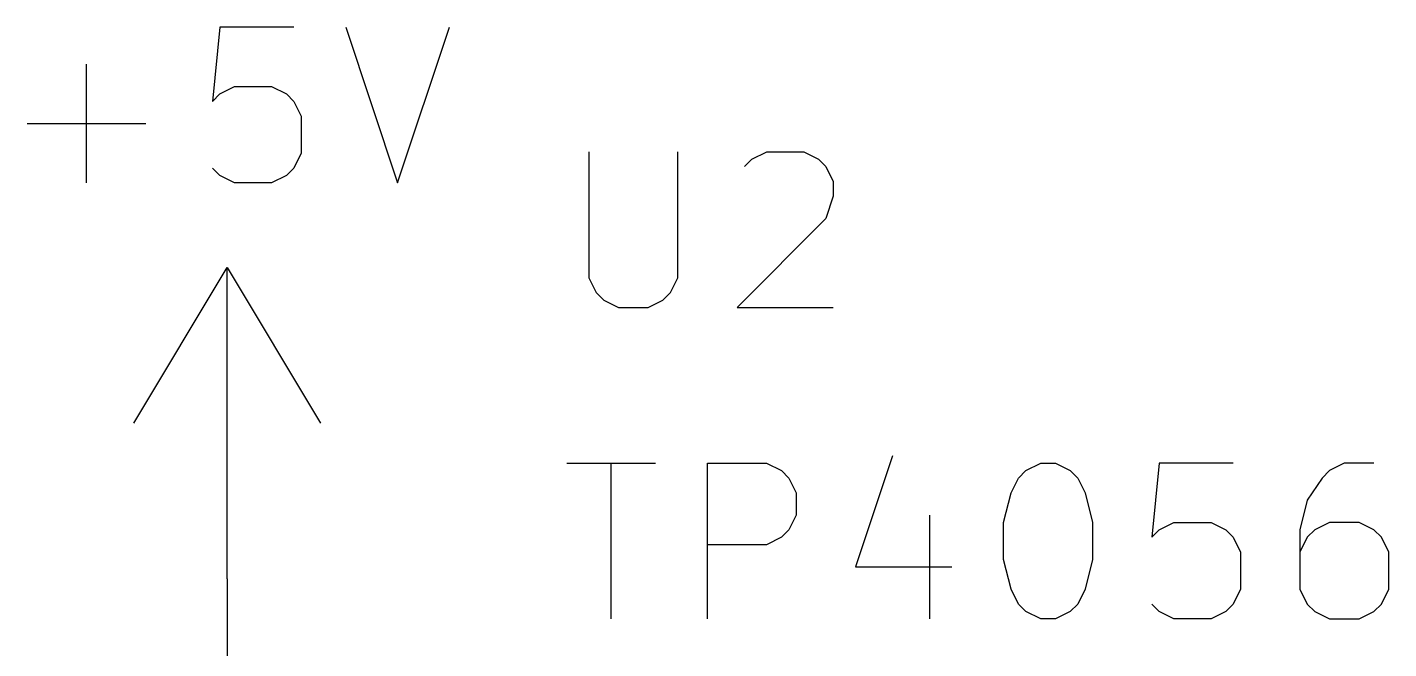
# Model space of a CAD drawing. Header units: inches. Extents: x 0.4 to 16.1, y -11.3 to -0.4.
# Drawn here: x 1.3857 to 1.8234, y -6.1224 to -5.9228 of the extents above; entities that cross this region are included whole.
import ezdxf

# ---------------------------------------------------------------- set-up
doc = ezdxf.new("R2010")
doc.units = ezdxf.units.IN
doc.header["$MEASUREMENT"] = 0
for name, color, linetype in [('GREENSIXTYFIVE', 129, 'CONTINUOUS'), ('LIGHTGREEN', 92, 'CONTINUOUS'), ('RED', 14, 'CONTINUOUS')]:
    doc.layers.add(name, color=color, linetype=linetype)

msp = doc.modelspace()

# ---------------------------------------------------------------- linework, layer by layer
at = {"layer": 'GREENSIXTYFIVE', "linetype": 'CONTINUOUS'}
for p, q in [((1.44762, -5.9228), (1.44524, -5.94661)), ((1.44762, -5.9228), (1.44524, -5.94661)), ((1.47143, -5.9228), (1.44762, -5.9228)), ((1.47143, -5.9228), (1.44762, -5.9228)), ((1.48809, -5.9228), (1.50476, -5.9728)), ((1.48809, -5.9228), (1.50476, -5.9728)), ((1.50476, -5.9728), (1.52143, -5.9228)), ((1.50476, -5.9728), (1.52143, -5.9228)), ((1.40476, -5.9728), (1.40476, -5.93471)), ((1.40476, -5.9728), (1.40476, -5.93471)), ((1.44762, -5.94423), (1.45238, -5.94185)), ((1.44762, -5.94423), (1.45238, -5.94185)), ((1.45238, -5.94185), (1.46429, -5.94185)), ((1.45238, -5.94185), (1.46429, -5.94185)), ((1.46429, -5.94185), (1.46905, -5.94423)), ((1.46429, -5.94185), (1.46905, -5.94423)), ((1.44524, -5.94661), (1.44762, -5.94423)), ((1.44524, -5.94661), (1.44762, -5.94423)), ((1.46905, -5.94423), (1.47143, -5.94661)), ((1.46905, -5.94423), (1.47143, -5.94661)), ((1.47143, -5.94661), (1.47381, -5.95137)), ((1.47143, -5.94661), (1.47381, -5.95137)), ((1.47381, -5.95137), (1.47381, -5.96328)), ((1.47381, -5.95137), (1.47381, -5.96328)), ((1.38571, -5.95376), (1.42381, -5.95376)), ((1.38571, -5.95376), (1.42381, -5.95376)), ((1.47381, -5.96328), (1.47143, -5.96804)), ((1.47381, -5.96328), (1.47143, -5.96804)), ((1.56628, -5.9628), (1.56628, -6.00328)), ((1.56628, -5.9628), (1.56628, -6.00328)), ((1.59485, -6.00328), (1.59485, -5.9628)), ((1.59485, -6.00328), (1.59485, -5.9628)), ((1.61628, -5.96757), (1.61866, -5.96519)), ((1.61628, -5.96757), (1.61866, -5.96519)), ((1.61866, -5.96519), (1.62343, -5.9628)), ((1.61866, -5.96519), (1.62343, -5.9628)), ((1.62343, -5.9628), (1.63533, -5.9628)), ((1.62343, -5.9628), (1.63533, -5.9628)), ((1.63533, -5.9628), (1.64009, -5.96519)), ((1.63533, -5.9628), (1.64009, -5.96519)), ((1.64009, -5.96519), (1.64247, -5.96757)), ((1.64009, -5.96519), (1.64247, -5.96757)), ((1.44762, -5.97043), (1.44524, -5.96804)), ((1.44762, -5.97043), (1.44524, -5.96804)), ((1.47143, -5.96804), (1.46905, -5.97043)), ((1.47143, -5.96804), (1.46905, -5.97043)), ((1.64247, -5.96757), (1.64485, -5.97233)), ((1.64247, -5.96757), (1.64485, -5.97233)), ((1.45238, -5.9728), (1.44762, -5.97043)), ((1.45238, -5.9728), (1.44762, -5.97043)), ((1.46429, -5.9728), (1.45238, -5.9728)), ((1.46429, -5.9728), (1.45238, -5.9728)), ((1.46905, -5.97043), (1.46429, -5.9728)), ((1.46905, -5.97043), (1.46429, -5.9728)), ((1.64485, -5.97233), (1.64485, -5.97709)), ((1.64485, -5.97233), (1.64485, -5.97709)), ((1.64485, -5.97709), (1.64247, -5.98423)), ((1.64485, -5.97709), (1.64247, -5.98423)), ((1.64247, -5.98423), (1.6139, -6.0128)), ((1.64247, -5.98423), (1.6139, -6.0128)), ((1.56628, -6.00328), (1.56866, -6.00804)), ((1.56628, -6.00328), (1.56866, -6.00804)), ((1.59247, -6.00804), (1.59485, -6.00328)), ((1.59247, -6.00804), (1.59485, -6.00328)), ((1.56866, -6.00804), (1.57104, -6.01043)), ((1.56866, -6.00804), (1.57104, -6.01043)), ((1.59009, -6.01043), (1.59247, -6.00804)), ((1.59009, -6.01043), (1.59247, -6.00804)), ((1.57104, -6.01043), (1.5758, -6.0128)), ((1.57104, -6.01043), (1.5758, -6.0128)), ((1.5758, -6.0128), (1.58533, -6.0128)), ((1.5758, -6.0128), (1.58533, -6.0128)), ((1.58533, -6.0128), (1.59009, -6.01043)), ((1.58533, -6.0128), (1.59009, -6.01043)), ((1.6139, -6.0128), (1.64485, -6.0128)), ((1.6139, -6.0128), (1.64485, -6.0128)), ((1.6639, -6.06043), (1.652, -6.09614)), ((1.6639, -6.06043), (1.652, -6.09614)), ((1.55914, -6.0628), (1.58771, -6.0628)), ((1.55914, -6.0628), (1.58771, -6.0628)), ((1.57343, -6.1128), (1.57343, -6.0628)), ((1.57343, -6.1128), (1.57343, -6.0628)), ((1.60437, -6.1128), (1.60437, -6.0628)), ((1.60437, -6.0628), (1.62342, -6.0628)), ((1.60437, -6.1128), (1.60437, -6.0628)), ((1.60437, -6.0628), (1.62342, -6.0628)), ((1.62342, -6.0628), (1.62819, -6.06519)), ((1.62342, -6.0628), (1.62819, -6.06519)), ((1.62819, -6.06519), (1.63057, -6.06757)), ((1.62819, -6.06519), (1.63057, -6.06757)), ((1.70437, -6.06757), (1.70676, -6.06519)), ((1.70437, -6.06757), (1.70676, -6.06519)), ((1.70676, -6.06519), (1.71152, -6.0628)), ((1.70676, -6.06519), (1.71152, -6.0628)), ((1.71152, -6.0628), (1.71628, -6.0628)), ((1.71152, -6.0628), (1.71628, -6.0628)), ((1.71628, -6.0628), (1.72104, -6.06519)), ((1.71628, -6.0628), (1.72104, -6.06519)), ((1.72104, -6.06519), (1.72342, -6.06757)), ((1.72104, -6.06519), (1.72342, -6.06757)), ((1.74961, -6.0628), (1.74723, -6.08661)), ((1.74961, -6.0628), (1.74723, -6.08661)), ((1.77342, -6.0628), (1.74961, -6.0628)), ((1.77342, -6.0628), (1.74961, -6.0628)), ((1.80437, -6.06519), (1.80199, -6.06757)), ((1.80437, -6.06519), (1.80199, -6.06757)), ((1.80913, -6.0628), (1.80437, -6.06519)), ((1.80913, -6.0628), (1.80437, -6.06519)), ((1.81866, -6.0628), (1.80913, -6.0628)), ((1.81866, -6.0628), (1.80913, -6.0628)), ((1.63057, -6.06757), (1.63294, -6.07233)), ((1.63057, -6.06757), (1.63294, -6.07233)), ((1.70199, -6.07233), (1.70437, -6.06757)), ((1.70199, -6.07233), (1.70437, -6.06757)), ((1.72342, -6.06757), (1.7258, -6.07233)), ((1.72342, -6.06757), (1.7258, -6.07233)), ((1.80199, -6.06757), (1.79723, -6.07471)), ((1.80199, -6.06757), (1.79723, -6.07471)), ((1.63294, -6.07233), (1.63294, -6.07947)), ((1.63294, -6.07233), (1.63294, -6.07947)), ((1.69961, -6.08185), (1.70199, -6.07233)), ((1.69961, -6.08185), (1.70199, -6.07233)), ((1.7258, -6.07233), (1.72819, -6.08185)), ((1.7258, -6.07233), (1.72819, -6.08185)), ((1.79723, -6.07471), (1.79485, -6.08423)), ((1.79723, -6.07471), (1.79485, -6.08423)), ((1.63294, -6.07947), (1.63057, -6.08423)), ((1.63294, -6.07947), (1.63057, -6.08423)), ((1.6758, -6.07947), (1.6758, -6.1128)), ((1.6758, -6.07947), (1.6758, -6.1128)), ((1.69961, -6.09376), (1.69961, -6.08185)), ((1.69961, -6.09376), (1.69961, -6.08185)), ((1.72819, -6.08185), (1.72819, -6.09376)), ((1.72819, -6.08185), (1.72819, -6.09376)), ((1.74961, -6.08423), (1.75437, -6.08185)), ((1.74961, -6.08423), (1.75437, -6.08185)), ((1.75437, -6.08185), (1.76628, -6.08185)), ((1.75437, -6.08185), (1.76628, -6.08185)), ((1.76628, -6.08185), (1.77104, -6.08423)), ((1.76628, -6.08185), (1.77104, -6.08423)), ((1.80437, -6.08185), (1.79961, -6.08423)), ((1.80437, -6.08185), (1.79961, -6.08423)), ((1.8139, -6.08185), (1.80437, -6.08185)), ((1.8139, -6.08185), (1.80437, -6.08185)), ((1.81866, -6.08423), (1.8139, -6.08185)), ((1.81866, -6.08423), (1.8139, -6.08185)), ((1.62819, -6.08661), (1.62342, -6.089)), ((1.62819, -6.08661), (1.62342, -6.089)), ((1.63057, -6.08423), (1.62819, -6.08661)), ((1.63057, -6.08423), (1.62819, -6.08661)), ((1.74723, -6.08661), (1.74961, -6.08423)), ((1.74723, -6.08661), (1.74961, -6.08423)), ((1.77104, -6.08423), (1.77342, -6.08661)), ((1.77104, -6.08423), (1.77342, -6.08661)), ((1.77342, -6.08661), (1.7758, -6.09137)), ((1.77342, -6.08661), (1.7758, -6.09137)), ((1.79485, -6.08423), (1.79485, -6.10328)), ((1.79485, -6.08423), (1.79485, -6.10328)), ((1.79723, -6.08661), (1.79485, -6.09137)), ((1.79723, -6.08661), (1.79485, -6.09137)), ((1.79961, -6.08423), (1.79723, -6.08661)), ((1.79961, -6.08423), (1.79723, -6.08661)), ((1.82104, -6.08661), (1.81866, -6.08423)), ((1.82104, -6.08661), (1.81866, -6.08423)), ((1.82342, -6.09137), (1.82104, -6.08661)), ((1.82342, -6.09137), (1.82104, -6.08661)), ((1.62342, -6.089), (1.60437, -6.089)), ((1.62342, -6.089), (1.60437, -6.089)), ((1.7758, -6.09137), (1.7758, -6.10328)), ((1.7758, -6.09137), (1.7758, -6.10328)), ((1.82342, -6.10328), (1.82342, -6.09137)), ((1.82342, -6.10328), (1.82342, -6.09137)), ((1.652, -6.09614), (1.68294, -6.09614)), ((1.652, -6.09614), (1.68294, -6.09614)), ((1.70199, -6.10328), (1.69961, -6.09376)), ((1.70199, -6.10328), (1.69961, -6.09376)), ((1.72819, -6.09376), (1.7258, -6.10328)), ((1.72819, -6.09376), (1.7258, -6.10328)), ((1.70437, -6.10804), (1.70199, -6.10328)), ((1.70437, -6.10804), (1.70199, -6.10328)), ((1.7258, -6.10328), (1.72342, -6.10804)), ((1.7258, -6.10328), (1.72342, -6.10804)), ((1.7758, -6.10328), (1.77342, -6.10804)), ((1.7758, -6.10328), (1.77342, -6.10804)), ((1.79485, -6.10328), (1.79723, -6.10804)), ((1.79485, -6.10328), (1.79723, -6.10804)), ((1.82104, -6.10804), (1.82342, -6.10328)), ((1.82104, -6.10804), (1.82342, -6.10328)), ((1.70676, -6.11043), (1.70437, -6.10804)), ((1.70676, -6.11043), (1.70437, -6.10804)), ((1.72342, -6.10804), (1.72104, -6.11043)), ((1.72342, -6.10804), (1.72104, -6.11043)), ((1.74961, -6.11043), (1.74723, -6.10804)), ((1.74961, -6.11043), (1.74723, -6.10804)), ((1.77342, -6.10804), (1.77104, -6.11043)), ((1.77342, -6.10804), (1.77104, -6.11043)), ((1.79723, -6.10804), (1.79961, -6.11043)), ((1.79723, -6.10804), (1.79961, -6.11043)), ((1.81866, -6.11043), (1.82104, -6.10804)), ((1.81866, -6.11043), (1.82104, -6.10804)), ((1.71152, -6.1128), (1.70676, -6.11043)), ((1.71152, -6.1128), (1.70676, -6.11043)), ((1.71628, -6.1128), (1.71152, -6.1128)), ((1.71628, -6.1128), (1.71152, -6.1128)), ((1.72104, -6.11043), (1.71628, -6.1128)), ((1.72104, -6.11043), (1.71628, -6.1128)), ((1.75437, -6.1128), (1.74961, -6.11043)), ((1.75437, -6.1128), (1.74961, -6.11043)), ((1.76628, -6.1128), (1.75437, -6.1128)), ((1.76628, -6.1128), (1.75437, -6.1128)), ((1.77104, -6.11043), (1.76628, -6.1128)), ((1.77104, -6.11043), (1.76628, -6.1128)), ((1.79961, -6.11043), (1.80437, -6.1128)), ((1.79961, -6.11043), (1.80437, -6.1128)), ((1.80437, -6.1128), (1.8139, -6.1128)), ((1.80437, -6.1128), (1.8139, -6.1128)), ((1.8139, -6.1128), (1.81866, -6.11043)), ((1.8139, -6.1128), (1.81866, -6.11043))]:
    msp.add_line(p, q, dxfattribs=at)
at = {"layer": 'LIGHTGREEN', "linetype": 'CONTINUOUS'}
msp.add_line((1.45, -6.1), (1.45, -6.15), dxfattribs=at)
at = {"layer": 'RED', "linetype": 'CONTINUOUS'}
for p, q in [((1.42, -6.05), (1.45, -6)), ((1.45, -6), (1.48, -6.05)), ((1.45, -6.1), (1.45, -6))]:
    msp.add_line(p, q, dxfattribs=at)

doc.saveas('drawing.dxf')
